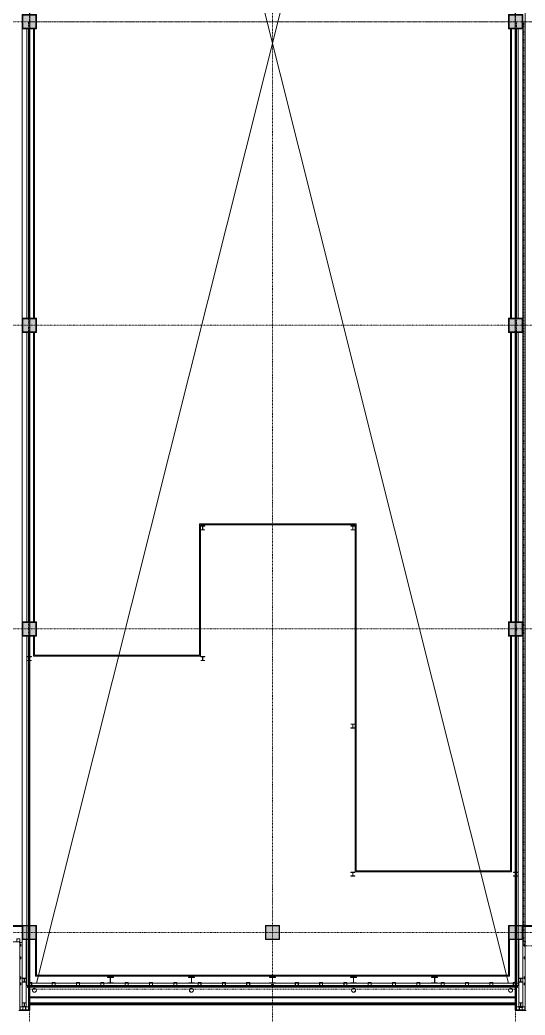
# Model space of a CAD drawing. Extents: x -32000 to 401936, y -48083 to 131250.
# Drawn here: x 126735 to 151665, y -4077 to 45088 of the extents above; entities that cross this region are included whole.
import ezdxf

# ---------------------------------------------------------------- set-up
doc = ezdxf.new("R2010")
doc.units = 0
doc.header["$LTSCALE"] = 10
for name, pattern in [('H12PL4$0$JJP_三點線', [0.9, 0.3, -0.15, 0, -0.15, 0, -0.15, 0, -0.15]), ('H12PL4$0$JJP_虛線(退縮線、投影線、地下室範圍、非屬本工程、圖面分區)', [0.45, 0.3, -0.15]), ('XFM7P40ICA$0$H12PL4$0$DOTK1', [0.01, 0.005, -0.005]), ('XFM7P40ICA$0$H12PL4$0$JJP_三點線', [0.9, 0.3, -0.15, 0, -0.15, 0, -0.15, 0, -0.15]), ('XFM7P40ICA$0$H12PL4$0$JJP_虛線(退縮線、投影線、地下室範圍、非屬本工程、圖面分區)', [0.45, 0.3, -0.15]), ('XFM7P40ICA$0$H12PL4$0$TAI_虛線', [5.644, 2.822, -2.822])]:
    doc.linetypes.add(name, pattern=pattern)
for name, color, linetype in [('H12PL4$0$A-OBJE-2D', 252, 'Continuous'), ('H12PL4$0$A-OBJE-MEP', 252, 'Continuous'), ('H12PL4$0$A-WALL-EX', 252, 'Continuous'), ('H12PL4$0$S-COL', 252, 'Continuous'), ('H12PL4$0$S-GRID', 252, 'Continuous'), ('XFM7P40ICA$0$H12PL4$0$A-OBJE-MEP', 252, 'Continuous'), ('XFM7P40ICA$0$H12PL4$0$A-ROOF', 252, 'Continuous'), ('XFM7P40ICA$0$H12PL4$0$A-WALL-EX', 252, 'Continuous'), ('XFM7P40ICA$0$H12PL4$0$Hattch', 252, 'Continuous'), ('XFM7P40ICA$0$H12PL4$0$L40_19_DRAN', 252, 'Continuous'), ('XFM7P40ICA$0$H12PL4$0$L40_19_PT', 252, 'Continuous'), ('XFM7P40ICA$0$H12PL4$0$L40_19_SIAGE1', 252, 'Continuous'), ('XFM7P40ICA$0$H12PL4$0$L40_19_SIAGE3', 252, 'Continuous'), ('XFM7P40ICA$0$H12PL4$0$L40_19_STEEL2', 252, 'Continuous'), ('XFM7P40ICA$0$H12PL4$0$L40_19_STEEL3', 252, 'Continuous'), ('XFM7P40ICA$0$H12PL4$0$L40_19_SUGATA3', 252, 'Continuous'), ('XFM7P40ICA$0$H12PL4$0$L40_19_SUGATAD', 252, 'Continuous'), ('XFM7P40ICA$0$H12PL4$0$S-COL', 252, 'Continuous'), ('XFM7P40ICA$0$H12PL4$0$S-GRID', 252, 'Continuous')]:
    doc.layers.add(name, color=color, linetype=linetype)

# ---------------------------------------------------------------- blocks, each defined once
blk = doc.blocks.new('XFM7P40ICA$0$H12PL4')
at = {"layer": 'XFM7P40ICA$0$H12PL4$0$Hattch', "linetype": 'Continuous', "lineweight": 0}
for points in [[(126850, 44650), (127550, 44650), (127550, 45350), (126850, 45350)], [(150850, 44650), (151550, 44650), (151550, 45350), (150850, 45350)], [(126850, 29650), (127550, 29650), (127550, 30350), (126850, 30350)], [(150850, 29650), (151550, 29650), (151550, 30350), (150850, 30350)], [(126850, 14650), (127550, 14650), (127550, 15350), (126850, 15350)], [(150850, 14650), (151550, 14650), (151550, 15350), (150850, 15350)], [(126850, -350), (127550, -350), (127550, 350), (126850, 350)], [(138850, -350), (139550, -350), (139550, 350), (138850, 350)], [(150850, -350), (151550, -350), (151550, 350), (150850, 350)]]:
    blk.add_hatch(color=256, dxfattribs=at).paths.add_polyline_path(points)
at = {"layer": 'XFM7P40ICA$0$H12PL4$0$A-OBJE-MEP', "lineweight": 0, "flags": 128}
for points in [[(127545, -2850, 1), (127355, -2850, 1)], [(135295, -2850, 1), (135105, -2850, 1)], [(143295, -2850, 1), (143105, -2850, 1)], [(151045, -2850, 1), (150855, -2850, 1)]]:
    blk.add_lwpolyline(points, format="xyb", close=True, dxfattribs=at)
at = {"layer": 'XFM7P40ICA$0$H12PL4$0$A-OBJE-MEP', "lineweight": 0}
for centre in [(127450, -2850), (135200, -2850), (143200, -2850), (150950, -2850)]:
    blk.add_circle(centre, 100, dxfattribs=at)
at = {"layer": 'XFM7P40ICA$0$H12PL4$0$A-ROOF', "linetype": 'XFM7P40ICA$0$H12PL4$0$TAI_虛線', "lineweight": 0, "flags": 128}
for points in [[(127165, 45000), (151235, 45000)], [(127165, -2800), (127165, 45000)], [(151235, 45000), (151235, -2800)], [(151609, 45000), (243635, 45000)], [(151609, -650), (151609, 45000)], [(243635, -650), (151609, -650)], [(151235, -2800), (127165, -2800)]]:
    blk.add_lwpolyline(points, dxfattribs=at)
at = {"layer": 'XFM7P40ICA$0$H12PL4$0$A-WALL-EX', "linetype": 'XFM7P40ICA$0$H12PL4$0$JJP_虛線(退縮線、投影線、地下室範圍、非屬本工程、圖面分區)', "lineweight": 0}
for p, q in [((127200, -2700), (151200, -2700)), ((127200, -3200), (151200, -3200)), ((127200, -3480), (151200, -3480)), ((127200, -3495), (151200, -3495)), ((127200, -3515), (151200, -3515))]:
    blk.add_line(p, q, dxfattribs=at)
at = {"layer": 'XFM7P40ICA$0$H12PL4$0$A-WALL-EX', "linetype": 'XFM7P40ICA$0$H12PL4$0$JJP_虛線(退縮線、投影線、地下室範圍、非屬本工程、圖面分區)', "lineweight": 0, "flags": 128}
for points in [[(127225, -3850), (127225, 91665)], [(151175, 91665), (151175, -3850)], [(127165, 44650), (127165, 30350)], [(127200, 30350), (127200, 44650)], [(151200, 44650), (151200, 30350)], [(151235, 30350), (151235, 44650)], [(127165, 29650), (127165, 15350)], [(127200, 15350), (127200, 29650)], [(151200, 29650), (151200, 15350)], [(151235, 15350), (151235, 29650)], [(127165, 14650), (127165, -2632.5)], [(127200, -2632.5), (127200, 14650)], [(151200, 14650), (151200, -2632.5)], [(151235, -2632.5), (151235, 14650)], [(151200, -2670), (127200, -2670)], [(127200, -2670), (127200, -3495)], [(151200, -2675), (127200, -2675)], [(127200, -2700), (127200, -2675)], [(127200, -3200), (127200, -2700)], [(151200, -3495), (151200, -2670)], [(151200, -2700), (151200, -2675)], [(151200, -3200), (151200, -2700)], [(151200, -3175), (127200, -3175)], [(127200, -3575), (127200, -3175)], [(127200, -3225), (127200, -3200)], [(127200, -3225), (151200, -3225)], [(151200, -3575), (151200, -3175)], [(151200, -3225), (151200, -3200)], [(126675, -3850), (127225, -3850)], [(151200, -3465), (127200, -3465)], [(127200, -3480), (127200, -3465)], [(127200, -3495), (127200, -3480)], [(127200, -3515), (127200, -3495)], [(127200, -3495), (151200, -3495)], [(127200, -3565), (127200, -3515)], [(151200, -3515), (127200, -3515)], [(127200, -3515), (127200, -3550)], [(127200, -3550), (151200, -3550)], [(127200, -3565), (151200, -3565)], [(127200, -3575), (151200, -3575)], [(151725, -3850), (151175, -3850)], [(151200, -3480), (151200, -3465)], [(151200, -3495), (151200, -3480)], [(151200, -3515), (151200, -3495)], [(151200, -3565), (151200, -3515)], [(151200, -3550), (151200, -3515)]]:
    blk.add_lwpolyline(points, dxfattribs=at)
at = {"layer": 'XFM7P40ICA$0$H12PL4$0$A-WALL-EX', "lineweight": 0, "flags": 128}
for points in [[(151665, 90465), (151665, -465)], [(126735, -465), (126735, -500)], [(151665, -465), (151665, -3815)], [(126735, -3815), (126735, -500)], [(127165, -2615), (127200, -2615)], [(127165, -2615), (127165, -3815)], [(151235, -2615), (127200, -2615)], [(127200, -2650), (151200, -2650)], [(127200, -3850), (127200, -2650)], [(151200, -2650), (151200, -3850)], [(151235, -2615), (151235, -2650)], [(151235, -3815), (151235, -2650)], [(126700, -3850), (126735, -3850)], [(127165, -3815), (126735, -3815)], [(126735, -3850), (127165, -3850)], [(127200, -3850), (127165, -3850)], [(151200, -3850), (151235, -3850)], [(151665, -3815), (151235, -3815)], [(151235, -3850), (151665, -3850)], [(151700, -3850), (151665, -3850)]]:
    blk.add_lwpolyline(points, dxfattribs=at)
at = {"layer": 'XFM7P40ICA$0$H12PL4$0$L40_19_DRAN', "lineweight": 0}
for centre in [(127450, -2850), (135200, -2850), (143200, -2850), (150950, -2850)]:
    blk.add_circle(centre, 100, dxfattribs=at)
at = {"layer": 'XFM7P40ICA$0$H12PL4$0$L40_19_PT', "lineweight": 0}
for p, q in [((127400, 44650), (127400, 30350)), ((127450, 44650), (127450, 30350)), ((150950, 44650), (150950, 30350)), ((151000, 44650), (151000, 30350)), ((127400, 29650), (127400, 15350)), ((127450, 29650), (127450, 15350)), ((150950, 29650), (150950, 15350)), ((151000, 29650), (151000, 15350)), ((135590, 13700), (135590, 20190)), ((135590, 20190), (143330, 20190)), ((143330, 20190), (143330, 3050)), ((135640, 13650), (135640, 20140)), ((135640, 20140), (143280, 20140)), ((143280, 20140), (143280, 3000)), ((127400, 14650), (127400, 13650)), ((127450, 14650), (127450, 13700)), ((150950, 3050), (150950, 14650)), ((151000, 3000), (151000, 14650)), ((127400, 13650), (135640, 13650)), ((127450, 13700), (135590, 13700)), ((143280, 3000), (151000, 3000)), ((143330, 3050), (150950, 3050))]:
    blk.add_line(p, q, dxfattribs=at)
at = {"layer": 'XFM7P40ICA$0$H12PL4$0$L40_19_SIAGE1', "lineweight": 0}
for p, q in [((119150, 350), (126850, 350)), ((151550, 350), (159250, 350)), ((127550, -350), (127550, -2100)), ((150850, -350), (150850, -2100)), ((127550, -2100), (150850, -2100)), ((127200, -3850), (127200, -2650)), ((127200, -2650), (151200, -2650)), ((151200, -3850), (151200, -2650)), ((126700, -3850), (127200, -3850)), ((151700, -3850), (151200, -3850))]:
    blk.add_line(p, q, dxfattribs=at)
at = {"layer": 'XFM7P40ICA$0$H12PL4$0$L40_19_SIAGE3', "lineweight": 0}
for p, q in [((119150, 300), (126850, 300)), ((151550, 300), (159250, 300)), ((17965, -465), (126735, -465)), ((126735, -3815), (126735, -465)), ((127500, -350), (127500, -2150)), ((150900, -350), (150900, -2150)), ((151665, -3815), (151665, -465)), ((127500, -2150), (150900, -2150)), ((127165, -3815), (127165, -2615)), ((127165, -2615), (151235, -2615)), ((151235, -3815), (151235, -2615)), ((126735, -3815), (127165, -3815)), ((151665, -3815), (151235, -3815)), ((151665, -3815), (151235, -3815))]:
    blk.add_line(p, q, dxfattribs=at)
at = {"layer": 'XFM7P40ICA$0$H12PL4$0$L40_19_STEEL2', "lineweight": 0, "flags": 128}
for points in [[(126850, 44650), (126850, 45350), (127550, 45350), (127550, 44650)], [(126875, 44675), (126875, 45325), (127525, 45325), (127525, 44675)], [(150850, 44650), (150850, 45350), (151550, 45350), (151550, 44650)], [(150875, 44675), (150875, 45325), (151525, 45325), (151525, 44675)], [(126850, 29650), (126850, 30350), (127550, 30350), (127550, 29650)], [(126875, 29675), (126875, 30325), (127525, 30325), (127525, 29675)], [(150850, 29650), (150850, 30350), (151550, 30350), (151550, 29650)], [(150875, 29675), (150875, 30325), (151525, 30325), (151525, 29675)], [(126850, 14650), (126850, 15350), (127550, 15350), (127550, 14650)], [(126875, 14675), (126875, 15325), (127525, 15325), (127525, 14675)], [(150850, 14650), (150850, 15350), (151550, 15350), (151550, 14650)], [(150875, 14675), (150875, 15325), (151525, 15325), (151525, 14675)], [(126850, -350), (126850, 350), (127550, 350), (127550, -350)], [(126875, -325), (126875, 325), (127525, 325), (127525, -325)], [(138850, -350), (138850, 350), (139550, 350), (139550, -350)], [(138875, -325), (138875, 325), (139525, 325), (139525, -325)], [(150850, -350), (150850, 350), (151550, 350), (151550, -350)], [(150875, -325), (150875, 325), (151525, 325), (151525, -325)]]:
    blk.add_lwpolyline(points, close=True, dxfattribs=at)
for points in [[(135855, 20090), (135655, 20090), (135655, 20078), (135743, 20078, -0.4142136), (135751, 20070), (135751, 19910, -0.4142136), (135743, 19902), (135655, 19902), (135655, 19890), (135855, 19890), (135855, 19902), (135767, 19902, -0.4142136), (135759, 19910), (135759, 20070, -0.4142136), (135767, 20078), (135855, 20078)], [(143065, 20090), (143265, 20090), (143265, 20078), (143177, 20078, 0.4142136), (143169, 20070), (143169, 19910, 0.4142136), (143177, 19902), (143265, 19902), (143265, 19890), (143065, 19890), (143065, 19902), (143153, 19902, 0.4142136), (143161, 19910), (143161, 20070, 0.4142136), (143153, 20078), (143065, 20078)], [(127300, 13635), (127100, 13635), (127100, 13623), (127188, 13623, -0.4142136), (127196, 13615), (127196, 13455, -0.4142136), (127188, 13447), (127100, 13447), (127100, 13435), (127300, 13435), (127300, 13447), (127212, 13447, -0.4142136), (127204, 13455), (127204, 13615, -0.4142136), (127212, 13623), (127300, 13623)], [(135855, 13635), (135655, 13635), (135655, 13623), (135743, 13623, -0.4142136), (135751, 13615), (135751, 13455, -0.4142136), (135743, 13447), (135655, 13447), (135655, 13435), (135855, 13435), (135855, 13447), (135767, 13447, -0.4142136), (135759, 13455), (135759, 13615, -0.4142136), (135767, 13623), (135855, 13623)], [(143065, 10300), (143265, 10300), (143265, 10288), (143177, 10288, 0.4142136), (143169, 10280), (143169, 10120, 0.4142136), (143177, 10112), (143265, 10112), (143265, 10100), (143065, 10100), (143065, 10112), (143153, 10112, 0.4142136), (143161, 10120), (143161, 10280, 0.4142136), (143153, 10288), (143065, 10288)], [(143065, 2985), (143265, 2985), (143265, 2973), (143177, 2973, 0.4142136), (143169, 2965), (143169, 2805, 0.4142136), (143177, 2797), (143265, 2797), (143265, 2785), (143065, 2785), (143065, 2797), (143153, 2797, 0.4142136), (143161, 2805), (143161, 2965, 0.4142136), (143153, 2973), (143065, 2973)], [(151100, 2985), (151300, 2985), (151300, 2973), (151212, 2973, 0.4142136), (151204, 2965), (151204, 2805, 0.4142136), (151212, 2797), (151300, 2797), (151300, 2785), (151100, 2785), (151100, 2797), (151188, 2797, 0.4142136), (151196, 2805), (151196, 2965, 0.4142136), (151188, 2973), (151100, 2973)], [(126850, -2250), (127050, -2250), (127050, -2262), (126962, -2262, 0.4142136), (126954, -2270), (126954, -2430, 0.4142136), (126962, -2438), (127050, -2438), (127050, -2450), (126850, -2450), (126850, -2438), (126938, -2438, 0.4142136), (126946, -2430), (126946, -2270, 0.4142136), (126938, -2262), (126850, -2262)], [(131050, -2200), (131350, -2200), (131350, -2215), (131218, -2215, 0.4142136), (131205, -2228), (131205, -2472, 0.4142136), (131218, -2485), (131350, -2485), (131350, -2500), (131050, -2500), (131050, -2485), (131182, -2485, 0.4142136), (131195, -2472), (131195, -2228, 0.4142136), (131182, -2215), (131050, -2215)], [(135050, -2200), (135350, -2200), (135350, -2215), (135218, -2215, 0.4142136), (135205, -2228), (135205, -2472, 0.4142136), (135218, -2485), (135350, -2485), (135350, -2500), (135050, -2500), (135050, -2485), (135182, -2485, 0.4142136), (135195, -2472), (135195, -2228, 0.4142136), (135182, -2215), (135050, -2215)], [(139050, -2200), (139350, -2200), (139350, -2215), (139218, -2215, 0.4142136), (139205, -2228), (139205, -2472, 0.4142136), (139218, -2485), (139350, -2485), (139350, -2500), (139050, -2500), (139050, -2485), (139182, -2485, 0.4142136), (139195, -2472), (139195, -2228, 0.4142136), (139182, -2215), (139050, -2215)], [(143050, -2200), (143350, -2200), (143350, -2215), (143218, -2215, 0.4142136), (143205, -2228), (143205, -2472, 0.4142136), (143218, -2485), (143350, -2485), (143350, -2500), (143050, -2500), (143050, -2485), (143182, -2485, 0.4142136), (143195, -2472), (143195, -2228, 0.4142136), (143182, -2215), (143050, -2215)], [(147050, -2200), (147350, -2200), (147350, -2215), (147218, -2215, 0.4142136), (147205, -2228), (147205, -2472, 0.4142136), (147218, -2485), (147350, -2485), (147350, -2500), (147050, -2500), (147050, -2485), (147182, -2485, 0.4142136), (147195, -2472), (147195, -2228, 0.4142136), (147182, -2215), (147050, -2215)], [(151550, -2250), (151350, -2250), (151350, -2262), (151438, -2262, -0.4142136), (151446, -2270), (151446, -2430, -0.4142136), (151438, -2438), (151350, -2438), (151350, -2450), (151550, -2450), (151550, -2438), (151462, -2438, -0.4142136), (151454, -2430), (151454, -2270, -0.4142136), (151462, -2262), (151550, -2262)], [(126850, -3465), (127050, -3465), (127050, -3477), (126962, -3477, 0.4142136), (126954, -3485), (126954, -3645, 0.4142136), (126962, -3653), (127050, -3653), (127050, -3665), (126850, -3665), (126850, -3653), (126938, -3653, 0.4142136), (126946, -3645), (126946, -3485, 0.4142136), (126938, -3477), (126850, -3477)], [(151550, -3465), (151350, -3465), (151350, -3477), (151438, -3477, -0.4142136), (151446, -3485), (151446, -3645, -0.4142136), (151438, -3653), (151350, -3653), (151350, -3665), (151550, -3665), (151550, -3653), (151462, -3653, -0.4142136), (151454, -3645), (151454, -3485, -0.4142136), (151462, -3477), (151550, -3477)]]:
    blk.add_lwpolyline(points, format="xyb", close=True, dxfattribs=at)
at = {"layer": 'XFM7P40ICA$0$H12PL4$0$L40_19_STEEL3', "lineweight": 0, "flags": 128}
for points in [[(126721.5, -315), (126598.5, -315, 0.4142136), (126585, -328.5), (126585, -451.5, 0.4142136), (126598.5, -465), (126721.5, -465, 0.4142136), (126735, -451.5), (126735, -328.5, 0.4142136)], [(126735, -661.5), (126735, -588.5, -0.4142136), (126748.5, -575), (126771.5, -575, -0.4142136), (126785, -588.5), (126785, -661.5, -0.4142136), (126771.5, -675), (126748.5, -675, -0.4142136)], [(126739.5, -661.5), (126739.5, -588.5, -0.4142136), (126748.5, -579.5), (126771.5, -579.5, -0.4142136), (126780.5, -588.5), (126780.5, -661.5, -0.4142136), (126771.5, -670.5), (126748.5, -670.5, -0.4142136)], [(151665, -661.5), (151665, -588.5, 0.4142136), (151651.5, -575), (151628.5, -575, 0.4142136), (151615, -588.5), (151615, -661.5, 0.4142136), (151628.5, -675), (151651.5, -675, 0.4142136)], [(151660.5, -661.5), (151660.5, -588.5, 0.4142136), (151651.5, -579.5), (151628.5, -579.5, 0.4142136), (151619.5, -588.5), (151619.5, -661.5, 0.4142136), (151628.5, -670.5), (151651.5, -670.5, 0.4142136)], [(126735, -1286.5), (126735, -1213.5, -0.4142136), (126748.5, -1200), (126771.5, -1200, -0.4142136), (126785, -1213.5), (126785, -1286.5, -0.4142136), (126771.5, -1300), (126748.5, -1300, -0.4142136)], [(126739.5, -1286.5), (126739.5, -1213.5, -0.4142136), (126748.5, -1204.5), (126771.5, -1204.5, -0.4142136), (126780.5, -1213.5), (126780.5, -1286.5, -0.4142136), (126771.5, -1295.5), (126748.5, -1295.5, -0.4142136)], [(151665, -1286.5), (151665, -1213.5, 0.4142136), (151651.5, -1200), (151628.5, -1200, 0.4142136), (151615, -1213.5), (151615, -1286.5, 0.4142136), (151628.5, -1300), (151651.5, -1300, 0.4142136)], [(151660.5, -1286.5), (151660.5, -1213.5, 0.4142136), (151651.5, -1204.5), (151628.5, -1204.5, 0.4142136), (151619.5, -1213.5), (151619.5, -1286.5, 0.4142136), (151628.5, -1295.5), (151651.5, -1295.5, 0.4142136)], [(126735, -2276.5), (126735, -2203.5, -0.4142136), (126748.5, -2190), (126771.5, -2190, -0.4142136), (126785, -2203.5), (126785, -2276.5, -0.4142136), (126771.5, -2290), (126748.5, -2290, -0.4142136)], [(126739.5, -2276.5), (126739.5, -2203.5, -0.4142136), (126748.5, -2194.5), (126771.5, -2194.5, -0.4142136), (126780.5, -2203.5), (126780.5, -2276.5, -0.4142136), (126771.5, -2285.5), (126748.5, -2285.5, -0.4142136)], [(151665, -2276.5), (151665, -2203.5, 0.4142136), (151651.5, -2190), (151628.5, -2190, 0.4142136), (151615, -2203.5), (151615, -2276.5, 0.4142136), (151628.5, -2290), (151651.5, -2290, 0.4142136)], [(151660.5, -2276.5), (151660.5, -2203.5, 0.4142136), (151651.5, -2194.5), (151628.5, -2194.5, 0.4142136), (151619.5, -2203.5), (151619.5, -2276.5, 0.4142136), (151628.5, -2285.5), (151651.5, -2285.5, 0.4142136)], [(126735, -2576.5), (126735, -2503.5, -0.4142136), (126748.5, -2490), (126771.5, -2490, -0.4142136), (126785, -2503.5), (126785, -2576.5, -0.4142136), (126771.5, -2590), (126748.5, -2590, -0.4142136)], [(126739.5, -2576.5), (126739.5, -2503.5, -0.4142136), (126748.5, -2494.5), (126771.5, -2494.5, -0.4142136), (126780.5, -2503.5), (126780.5, -2576.5, -0.4142136), (126771.5, -2585.5), (126748.5, -2585.5, -0.4142136)], [(127115, -2701.5), (127115, -2628.5, -0.4142136), (127128.5, -2615), (127151.5, -2615, -0.4142136), (127165, -2628.5), (127165, -2701.5, -0.4142136), (127151.5, -2715), (127128.5, -2715, -0.4142136)], [(127119.5, -2701.5), (127119.5, -2628.5, -0.4142136), (127128.5, -2619.5), (127151.5, -2619.5, -0.4142136), (127160.5, -2628.5), (127160.5, -2701.5, -0.4142136), (127151.5, -2710.5), (127128.5, -2710.5, -0.4142136)], [(127301.5, -2465), (127178.5, -2465, 0.4142136), (127165, -2478.5), (127165, -2601.5, 0.4142136), (127178.5, -2615), (127301.5, -2615, 0.4142136), (127315, -2601.5), (127315, -2478.5, 0.4142136)], [(127301.5, -2469.5), (127178.5, -2469.5, 0.4142136), (127169.5, -2478.5), (127169.5, -2601.5, 0.4142136), (127178.5, -2610.5), (127301.5, -2610.5, 0.4142136), (127310.5, -2601.5), (127310.5, -2478.5, 0.4142136)], [(128461.5, -2465), (128338.5, -2465, 0.4142136), (128325, -2478.5), (128325, -2601.5, 0.4142136), (128338.5, -2615), (128461.5, -2615, 0.4142136), (128475, -2601.5), (128475, -2478.5, 0.4142136)], [(128461.5, -2469.5), (128338.5, -2469.5, 0.4142136), (128329.5, -2478.5), (128329.5, -2601.5, 0.4142136), (128338.5, -2610.5), (128461.5, -2610.5, 0.4142136), (128470.5, -2601.5), (128470.5, -2478.5, 0.4142136)], [(129661.5, -2465), (129538.5, -2465, 0.4142136), (129525, -2478.5), (129525, -2601.5, 0.4142136), (129538.5, -2615), (129661.5, -2615, 0.4142136), (129675, -2601.5), (129675, -2478.5, 0.4142136)], [(129661.5, -2469.5), (129538.5, -2469.5, 0.4142136), (129529.5, -2478.5), (129529.5, -2601.5, 0.4142136), (129538.5, -2610.5), (129661.5, -2610.5, 0.4142136), (129670.5, -2601.5), (129670.5, -2478.5, 0.4142136)], [(130861.5, -2465), (130738.5, -2465, 0.4142136), (130725, -2478.5), (130725, -2601.5, 0.4142136), (130738.5, -2615), (130861.5, -2615, 0.4142136), (130875, -2601.5), (130875, -2478.5, 0.4142136)], [(130861.5, -2469.5), (130738.5, -2469.5, 0.4142136), (130729.5, -2478.5), (130729.5, -2601.5, 0.4142136), (130738.5, -2610.5), (130861.5, -2610.5, 0.4142136), (130870.5, -2601.5), (130870.5, -2478.5, 0.4142136)], [(132061.5, -2465), (131938.5, -2465, 0.4142136), (131925, -2478.5), (131925, -2601.5, 0.4142136), (131938.5, -2615), (132061.5, -2615, 0.4142136), (132075, -2601.5), (132075, -2478.5, 0.4142136)], [(132061.5, -2469.5), (131938.5, -2469.5, 0.4142136), (131929.5, -2478.5), (131929.5, -2601.5, 0.4142136), (131938.5, -2610.5), (132061.5, -2610.5, 0.4142136), (132070.5, -2601.5), (132070.5, -2478.5, 0.4142136)], [(133261.5, -2465), (133138.5, -2465, 0.4142136), (133125, -2478.5), (133125, -2601.5, 0.4142136), (133138.5, -2615), (133261.5, -2615, 0.4142136), (133275, -2601.5), (133275, -2478.5, 0.4142136)], [(133261.5, -2469.5), (133138.5, -2469.5, 0.4142136), (133129.5, -2478.5), (133129.5, -2601.5, 0.4142136), (133138.5, -2610.5), (133261.5, -2610.5, 0.4142136), (133270.5, -2601.5), (133270.5, -2478.5, 0.4142136)], [(134461.5, -2465), (134338.5, -2465, 0.4142136), (134325, -2478.5), (134325, -2601.5, 0.4142136), (134338.5, -2615), (134461.5, -2615, 0.4142136), (134475, -2601.5), (134475, -2478.5, 0.4142136)], [(134461.5, -2469.5), (134338.5, -2469.5, 0.4142136), (134329.5, -2478.5), (134329.5, -2601.5, 0.4142136), (134338.5, -2610.5), (134461.5, -2610.5, 0.4142136), (134470.5, -2601.5), (134470.5, -2478.5, 0.4142136)], [(135661.5, -2465), (135538.5, -2465, 0.4142136), (135525, -2478.5), (135525, -2601.5, 0.4142136), (135538.5, -2615), (135661.5, -2615, 0.4142136), (135675, -2601.5), (135675, -2478.5, 0.4142136)], [(135661.5, -2469.5), (135538.5, -2469.5, 0.4142136), (135529.5, -2478.5), (135529.5, -2601.5, 0.4142136), (135538.5, -2610.5), (135661.5, -2610.5, 0.4142136), (135670.5, -2601.5), (135670.5, -2478.5, 0.4142136)], [(136861.5, -2465), (136738.5, -2465, 0.4142136), (136725, -2478.5), (136725, -2601.5, 0.4142136), (136738.5, -2615), (136861.5, -2615, 0.4142136), (136875, -2601.5), (136875, -2478.5, 0.4142136)], [(136861.5, -2469.5), (136738.5, -2469.5, 0.4142136), (136729.5, -2478.5), (136729.5, -2601.5, 0.4142136), (136738.5, -2610.5), (136861.5, -2610.5, 0.4142136), (136870.5, -2601.5), (136870.5, -2478.5, 0.4142136)], [(138061.5, -2465), (137938.5, -2465, 0.4142136), (137925, -2478.5), (137925, -2601.5, 0.4142136), (137938.5, -2615), (138061.5, -2615, 0.4142136), (138075, -2601.5), (138075, -2478.5, 0.4142136)], [(138061.5, -2469.5), (137938.5, -2469.5, 0.4142136), (137929.5, -2478.5), (137929.5, -2601.5, 0.4142136), (137938.5, -2610.5), (138061.5, -2610.5, 0.4142136), (138070.5, -2601.5), (138070.5, -2478.5, 0.4142136)], [(139236.5, -2615), (139163.5, -2615, -0.4142136), (139150, -2601.5), (139150, -2578.5, -0.4142136), (139163.5, -2565), (139236.5, -2565, -0.4142136), (139250, -2578.5), (139250, -2601.5, -0.4142136)], [(139236.5, -2610.5), (139163.5, -2610.5, -0.4142136), (139154.5, -2601.5), (139154.5, -2578.5, -0.4142136), (139163.5, -2569.5), (139236.5, -2569.5, -0.4142136), (139245.5, -2578.5), (139245.5, -2601.5, -0.4142136)], [(140461.5, -2465), (140338.5, -2465, 0.4142136), (140325, -2478.5), (140325, -2601.5, 0.4142136), (140338.5, -2615), (140461.5, -2615, 0.4142136), (140475, -2601.5), (140475, -2478.5, 0.4142136)], [(140461.5, -2469.5), (140338.5, -2469.5, 0.4142136), (140329.5, -2478.5), (140329.5, -2601.5, 0.4142136), (140338.5, -2610.5), (140461.5, -2610.5, 0.4142136), (140470.5, -2601.5), (140470.5, -2478.5, 0.4142136)], [(141661.5, -2465), (141538.5, -2465, 0.4142136), (141525, -2478.5), (141525, -2601.5, 0.4142136), (141538.5, -2615), (141661.5, -2615, 0.4142136), (141675, -2601.5), (141675, -2478.5, 0.4142136)], [(141661.5, -2469.5), (141538.5, -2469.5, 0.4142136), (141529.5, -2478.5), (141529.5, -2601.5, 0.4142136), (141538.5, -2610.5), (141661.5, -2610.5, 0.4142136), (141670.5, -2601.5), (141670.5, -2478.5, 0.4142136)], [(142861.5, -2465), (142738.5, -2465, 0.4142136), (142725, -2478.5), (142725, -2601.5, 0.4142136), (142738.5, -2615), (142861.5, -2615, 0.4142136), (142875, -2601.5), (142875, -2478.5, 0.4142136)], [(142861.5, -2469.5), (142738.5, -2469.5, 0.4142136), (142729.5, -2478.5), (142729.5, -2601.5, 0.4142136), (142738.5, -2610.5), (142861.5, -2610.5, 0.4142136), (142870.5, -2601.5), (142870.5, -2478.5, 0.4142136)], [(144061.5, -2465), (143938.5, -2465, 0.4142136), (143925, -2478.5), (143925, -2601.5, 0.4142136), (143938.5, -2615), (144061.5, -2615, 0.4142136), (144075, -2601.5), (144075, -2478.5, 0.4142136)], [(144061.5, -2469.5), (143938.5, -2469.5, 0.4142136), (143929.5, -2478.5), (143929.5, -2601.5, 0.4142136), (143938.5, -2610.5), (144061.5, -2610.5, 0.4142136), (144070.5, -2601.5), (144070.5, -2478.5, 0.4142136)], [(145261.5, -2465), (145138.5, -2465, 0.4142136), (145125, -2478.5), (145125, -2601.5, 0.4142136), (145138.5, -2615), (145261.5, -2615, 0.4142136), (145275, -2601.5), (145275, -2478.5, 0.4142136)], [(145261.5, -2469.5), (145138.5, -2469.5, 0.4142136), (145129.5, -2478.5), (145129.5, -2601.5, 0.4142136), (145138.5, -2610.5), (145261.5, -2610.5, 0.4142136), (145270.5, -2601.5), (145270.5, -2478.5, 0.4142136)], [(146461.5, -2465), (146338.5, -2465, 0.4142136), (146325, -2478.5), (146325, -2601.5, 0.4142136), (146338.5, -2615), (146461.5, -2615, 0.4142136), (146475, -2601.5), (146475, -2478.5, 0.4142136)], [(146461.5, -2469.5), (146338.5, -2469.5, 0.4142136), (146329.5, -2478.5), (146329.5, -2601.5, 0.4142136), (146338.5, -2610.5), (146461.5, -2610.5, 0.4142136), (146470.5, -2601.5), (146470.5, -2478.5, 0.4142136)], [(147661.5, -2465), (147538.5, -2465, 0.4142136), (147525, -2478.5), (147525, -2601.5, 0.4142136), (147538.5, -2615), (147661.5, -2615, 0.4142136), (147675, -2601.5), (147675, -2478.5, 0.4142136)], [(147661.5, -2469.5), (147538.5, -2469.5, 0.4142136), (147529.5, -2478.5), (147529.5, -2601.5, 0.4142136), (147538.5, -2610.5), (147661.5, -2610.5, 0.4142136), (147670.5, -2601.5), (147670.5, -2478.5, 0.4142136)], [(148861.5, -2465), (148738.5, -2465, 0.4142136), (148725, -2478.5), (148725, -2601.5, 0.4142136), (148738.5, -2615), (148861.5, -2615, 0.4142136), (148875, -2601.5), (148875, -2478.5, 0.4142136)], [(148861.5, -2469.5), (148738.5, -2469.5, 0.4142136), (148729.5, -2478.5), (148729.5, -2601.5, 0.4142136), (148738.5, -2610.5), (148861.5, -2610.5, 0.4142136), (148870.5, -2601.5), (148870.5, -2478.5, 0.4142136)], [(150061.5, -2465), (149938.5, -2465, 0.4142136), (149925, -2478.5), (149925, -2601.5, 0.4142136), (149938.5, -2615), (150061.5, -2615, 0.4142136), (150075, -2601.5), (150075, -2478.5, 0.4142136)], [(150061.5, -2469.5), (149938.5, -2469.5, 0.4142136), (149929.5, -2478.5), (149929.5, -2601.5, 0.4142136), (149938.5, -2610.5), (150061.5, -2610.5, 0.4142136), (150070.5, -2601.5), (150070.5, -2478.5, 0.4142136)], [(151221.5, -2465), (151098.5, -2465, 0.4142136), (151085, -2478.5), (151085, -2601.5, 0.4142136), (151098.5, -2615), (151221.5, -2615, 0.4142136), (151235, -2601.5), (151235, -2478.5, 0.4142136)], [(151221.5, -2469.5), (151098.5, -2469.5, 0.4142136), (151089.5, -2478.5), (151089.5, -2601.5, 0.4142136), (151098.5, -2610.5), (151221.5, -2610.5, 0.4142136), (151230.5, -2601.5), (151230.5, -2478.5, 0.4142136)], [(151285, -2701.5), (151285, -2628.5, 0.4142136), (151271.5, -2615), (151248.5, -2615, 0.4142136), (151235, -2628.5), (151235, -2701.5, 0.4142136), (151248.5, -2715), (151271.5, -2715, 0.4142136)], [(151280.5, -2701.5), (151280.5, -2628.5, 0.4142136), (151271.5, -2619.5), (151248.5, -2619.5, 0.4142136), (151239.5, -2628.5), (151239.5, -2701.5, 0.4142136), (151248.5, -2710.5), (151271.5, -2710.5, 0.4142136)], [(151665, -2576.5), (151665, -2503.5, 0.4142136), (151651.5, -2490), (151628.5, -2490, 0.4142136), (151615, -2503.5), (151615, -2576.5, 0.4142136), (151628.5, -2590), (151651.5, -2590, 0.4142136)], [(151660.5, -2576.5), (151660.5, -2503.5, 0.4142136), (151651.5, -2494.5), (151628.5, -2494.5, 0.4142136), (151619.5, -2503.5), (151619.5, -2576.5, 0.4142136), (151628.5, -2585.5), (151651.5, -2585.5, 0.4142136)], [(126885, -3801.5), (126885, -3678.5, 0.4142136), (126871.5, -3665), (126748.5, -3665, 0.4142136), (126735, -3678.5), (126735, -3801.5, 0.4142136), (126748.5, -3815), (126871.5, -3815, 0.4142136)], [(126880.5, -3801.5), (126880.5, -3678.5, 0.4142136), (126871.5, -3669.5), (126748.5, -3669.5, 0.4142136), (126739.5, -3678.5), (126739.5, -3801.5, 0.4142136), (126748.5, -3810.5), (126871.5, -3810.5, 0.4142136)], [(127165, -3801.5), (127165, -3678.5, 0.4142136), (127151.5, -3665), (127028.5, -3665, 0.4142136), (127015, -3678.5), (127015, -3801.5, 0.4142136), (127028.5, -3815), (127151.5, -3815, 0.4142136)], [(127160.5, -3801.5), (127160.5, -3678.5, 0.4142136), (127151.5, -3669.5), (127028.5, -3669.5, 0.4142136), (127019.5, -3678.5), (127019.5, -3801.5, 0.4142136), (127028.5, -3810.5), (127151.5, -3810.5, 0.4142136)], [(151235, -3801.5), (151235, -3678.5, -0.4142136), (151248.5, -3665), (151371.5, -3665, -0.4142136), (151385, -3678.5), (151385, -3801.5, -0.4142136), (151371.5, -3815), (151248.5, -3815, -0.4142136)], [(151239.5, -3801.5), (151239.5, -3678.5, -0.4142136), (151248.5, -3669.5), (151371.5, -3669.5, -0.4142136), (151380.5, -3678.5), (151380.5, -3801.5, -0.4142136), (151371.5, -3810.5), (151248.5, -3810.5, -0.4142136)], [(151515, -3801.5), (151515, -3678.5, -0.4142136), (151528.5, -3665), (151651.5, -3665, -0.4142136), (151665, -3678.5), (151665, -3801.5, -0.4142136), (151651.5, -3815), (151528.5, -3815, -0.4142136)], [(151519.5, -3801.5), (151519.5, -3678.5, -0.4142136), (151528.5, -3669.5), (151651.5, -3669.5, -0.4142136), (151660.5, -3678.5), (151660.5, -3801.5, -0.4142136), (151651.5, -3810.5), (151528.5, -3810.5, -0.4142136)]]:
    blk.add_lwpolyline(points, format="xyb", close=True, dxfattribs=at)
at = {"layer": 'XFM7P40ICA$0$H12PL4$0$L40_19_SUGATA3', "lineweight": 0, "flags": 128}
for points in [[(126850, -350), (126850, -3665), (127050, -3665), (127050, -350)], [(151550, -350), (151550, -3665), (151350, -3665), (151350, -350)]]:
    blk.add_lwpolyline(points, dxfattribs=at)
at = {"layer": 'XFM7P40ICA$0$H12PL4$0$L40_19_SUGATAD', "linetype": 'XFM7P40ICA$0$H12PL4$0$DOTK1', "lineweight": 0}
blk.add_line((127200, -3575), (151200, -3575), dxfattribs=at)
at = {"layer": 'XFM7P40ICA$0$H12PL4$0$S-COL', "lineweight": 0, "flags": 128}
for points in [[(126850, 44650), (127550, 44650), (127550, 45350), (126850, 45350)], [(150850, 44650), (151550, 44650), (151550, 45350), (150850, 45350)], [(126850, 29650), (127550, 29650), (127550, 30350), (126850, 30350)], [(150850, 29650), (151550, 29650), (151550, 30350), (150850, 30350)], [(126850, 14650), (127550, 14650), (127550, 15350), (126850, 15350)], [(150850, 14650), (151550, 14650), (151550, 15350), (150850, 15350)], [(126850, -350), (127550, -350), (127550, 350), (126850, 350)], [(138850, -350), (139550, -350), (139550, 350), (138850, 350)], [(150850, -350), (151550, -350), (151550, 350), (150850, 350)]]:
    blk.add_lwpolyline(points, close=True, dxfattribs=at)
at = {"layer": 'XFM7P40ICA$0$H12PL4$0$S-GRID', "linetype": 'XFM7P40ICA$0$H12PL4$0$JJP_三點線', "lineweight": 0}
for p, q in [((127200, 128250), (127200, -28000)), ((139200, 128250), (139200, -28000)), ((151200, 128250), (151200, -28000)), ((-29000, 45000), (289600, 45000)), ((-29000, 30000), (289600, 30000)), ((-29000, 15000), (289600, 15000)), ((-29000, 0), (289600, 0))]:
    blk.add_line(p, q, dxfattribs=at)
blk = doc.blocks.new('XFM7P40ICA')
blk.add_blockref('XFM7P40ICA$0$H12PL4', (0, 0))
blk = doc.blocks.new('H12PL4')
at = {"layer": 'H12PL4$0$A-OBJE-2D', "lineweight": 0}
for p, q in [((127550, -2500), (150850, 90350)), ((150850, -2500), (127550, 90350))]:
    blk.add_line(p, q, dxfattribs=at)
at = {"layer": 'H12PL4$0$A-OBJE-MEP', "lineweight": 0, "flags": 128}
for points in [[(127545, -2850, 1), (127355, -2850, 1)], [(135295, -2850, 1), (135105, -2850, 1)], [(143295, -2850, 1), (143105, -2850, 1)], [(151045, -2850, 1), (150855, -2850, 1)]]:
    blk.add_lwpolyline(points, format="xyb", close=True, dxfattribs=at)
at = {"layer": 'H12PL4$0$A-OBJE-MEP', "lineweight": 0}
for centre in [(127450, -2850), (135200, -2850), (143200, -2850), (150950, -2850)]:
    blk.add_circle(centre, 100, dxfattribs=at)
at = {"layer": 'H12PL4$0$A-WALL-EX', "lineweight": 0}
for p, q in [((151665, -465), (151665, -500)), ((151665, -500), (151665, -3815)), ((151200, -2615), (127200, -2615)), ((151235, -2615), (151200, -2615)), ((151235, -2650), (151235, -2615)), ((151235, -2650), (151235, -2615)), ((151235, -3815), (151235, -2650)), ((151235, -3815), (151350, -3815)), ((151235, -3815), (151350, -3815)), ((151550, -3815), (151350, -3815)), ((151550, -3815), (151665, -3815)), ((151550, -3815), (151665, -3815))]:
    blk.add_line(p, q, dxfattribs=at)
at = {"layer": 'H12PL4$0$A-WALL-EX', "linetype": 'H12PL4$0$JJP_虛線(退縮線、投影線、地下室範圍、非屬本工程、圖面分區)', "lineweight": 0}
for p, q in [((127200, -2700), (151200, -2700)), ((127200, -3200), (151200, -3200)), ((127200, -3480), (151200, -3480)), ((127200, -3495), (151200, -3495)), ((127200, -3515), (151200, -3515))]:
    blk.add_line(p, q, dxfattribs=at)
at = {"layer": 'H12PL4$0$A-WALL-EX', "lineweight": 0, "flags": 128}
for points in [[(126850, 30350), (126850, 44650)], [(151550, 44650), (151550, 30350)], [(126850, 15350), (126850, 29650)], [(151550, 29650), (151550, 15350)], [(126850, 350), (126850, 14650)], [(151550, 14650), (151550, 350)], [(126700, -482.5), (126850, -482.5)], [(126700, -482.5), (126735, -482.5)], [(126735, -3815), (126735, -482.5)], [(126850, -482.5), (126850, -350)], [(151550, -350), (151550, -465)], [(151550, -465), (151700, -465)], [(151665, -465), (151550, -465)], [(151550, -465), (151550, -3700)], [(151700, -465), (151665, -465)], [(127165, -2632.5), (127200, -2632.5)], [(127165, -2632.5), (127165, -3815)], [(151350, -2500), (127200, -2500)], [(127200, -2615), (127200, -2500)], [(127200, -2632.5), (127200, -2615)], [(151200, -2650), (127200, -2650)], [(151200, -2650), (127200, -2650)], [(151200, -2650), (127200, -2650)], [(151200, -2650), (127200, -2650)], [(127200, -2650), (151200, -2650)], [(127200, -3850), (127200, -2650)], [(151200, -2650), (151200, -3850)], [(151350, -2500), (151350, -2615)], [(151350, -3700), (151350, -2615)], [(126700, -3850), (126735, -3850)], [(127165, -3815), (126735, -3815)], [(126735, -3850), (127165, -3850)], [(127200, -3850), (127165, -3850)], [(151200, -3550), (127200, -3550)], [(151200, -3850), (151235, -3850)], [(151235, -3850), (151665, -3850)], [(151550, -3700), (151350, -3700)], [(151700, -3850), (151665, -3850)]]:
    blk.add_lwpolyline(points, dxfattribs=at)
at = {"layer": 'H12PL4$0$A-WALL-EX', "linetype": 'H12PL4$0$JJP_虛線(退縮線、投影線、地下室範圍、非屬本工程、圖面分區)', "lineweight": 0, "flags": 128}
for points in [[(127080, 44650), (127080, 30350)], [(127200, 42075), (127200, 44650)], [(151200, 44650), (151200, 42075)], [(151320, 30350), (151320, 44650)], [(127200, 39075), (127200, 41925)], [(151200, 41925), (151200, 39075)], [(127200, 36075), (127200, 38925)], [(151200, 38925), (151200, 36075)], [(127200, 33075), (127200, 35925)], [(151200, 35925), (151200, 33075)], [(127200, 30350), (127200, 32925)], [(151200, 32925), (151200, 30350)], [(127080, 29650), (127080, 15350)], [(127200, 27075), (127200, 29650)], [(151200, 29650), (151200, 27075)], [(151320, 15350), (151320, 29650)], [(127200, 24075), (127200, 26925)], [(151200, 26925), (151200, 24075)], [(127200, 21075), (127200, 23925)], [(151200, 23925), (151200, 21075)], [(127200, 18075), (127200, 20925)], [(151200, 20925), (151200, 18075)], [(127200, 15350), (127200, 17925)], [(151200, 17925), (151200, 15350)], [(127080, 14650), (127080, -2632.5)], [(127200, 12075), (127200, 14650)], [(151200, 14650), (151200, 12075)], [(151320, -2632.5), (151320, 14650)], [(127200, -2632.5), (127200, 11925)], [(151200, 11925), (151200, -2632.5)], [(127080, -2632.5), (127200, -2632.5)], [(151200, -2670), (127200, -2670)], [(127200, -2670), (127200, -3495)], [(151200, -2675), (127200, -2675)], [(127200, -2700), (127200, -2675)], [(127200, -3200), (127200, -2700)], [(151200, -2632.5), (151320, -2632.5)], [(151200, -3495), (151200, -2670)], [(151200, -2700), (151200, -2675)], [(151200, -3200), (151200, -2700)], [(127200, -3225), (127200, -3200)], [(127200, -3225), (151200, -3225)], [(151200, -3225), (151200, -3200)], [(151200, -3465), (127200, -3465)], [(127200, -3480), (127200, -3465)], [(127200, -3495), (127200, -3480)], [(127200, -3515), (127200, -3495)], [(127200, -3495), (151200, -3495)], [(127200, -3565), (127200, -3515)], [(151217.5, -3515), (127200, -3515)], [(127200, -3515), (127200, -3550)], [(127200, -3550), (151217.5, -3550)], [(127200, -3565), (151200, -3565)], [(151200, -3480), (151200, -3465)], [(151200, -3495), (151200, -3480)], [(151200, -3515), (151200, -3495)], [(151200, -3565), (151200, -3515)], [(151217.5, -3550), (151217.5, -3515)]]:
    blk.add_lwpolyline(points, dxfattribs=at)
at = {"layer": 'H12PL4$0$S-COL', "lineweight": 0, "flags": 128}
for points in [[(126850, 44650), (127550, 44650), (127550, 45350), (126850, 45350)], [(150850, 44650), (151550, 44650), (151550, 45350), (150850, 45350)], [(126850, 29650), (127550, 29650), (127550, 30350), (126850, 30350)], [(150850, 29650), (151550, 29650), (151550, 30350), (150850, 30350)], [(126850, 14650), (127550, 14650), (127550, 15350), (126850, 15350)], [(150850, 14650), (151550, 14650), (151550, 15350), (150850, 15350)], [(126850, -350), (127550, -350), (127550, 350), (126850, 350)], [(138850, -350), (139550, -350), (139550, 350), (138850, 350)], [(150850, -350), (151550, -350), (151550, 350), (150850, 350)]]:
    blk.add_lwpolyline(points, close=True, dxfattribs=at)
at = {"layer": 'H12PL4$0$S-GRID', "linetype": 'H12PL4$0$JJP_三點線', "lineweight": 0}
for p, q in [((127200, 128250), (127200, -28000)), ((139200, 128250), (139200, -28000)), ((151200, 128250), (151200, -28000)), ((-29000, 45000), (289600, 45000)), ((-29000, 30000), (289600, 30000)), ((-29000, 15000), (289600, 15000)), ((-29000, 0), (289600, 0))]:
    blk.add_line(p, q, dxfattribs=at)

msp = doc.modelspace()

# ---------------------------------------------------------------- block references
msp.add_blockref('XFM7P40ICA', (0, 0))

# ---------------------------------------------------------------- next in the draw order: block references
msp.add_blockref('H12PL4', (0, 0))

doc.saveas('drawing.dxf')
